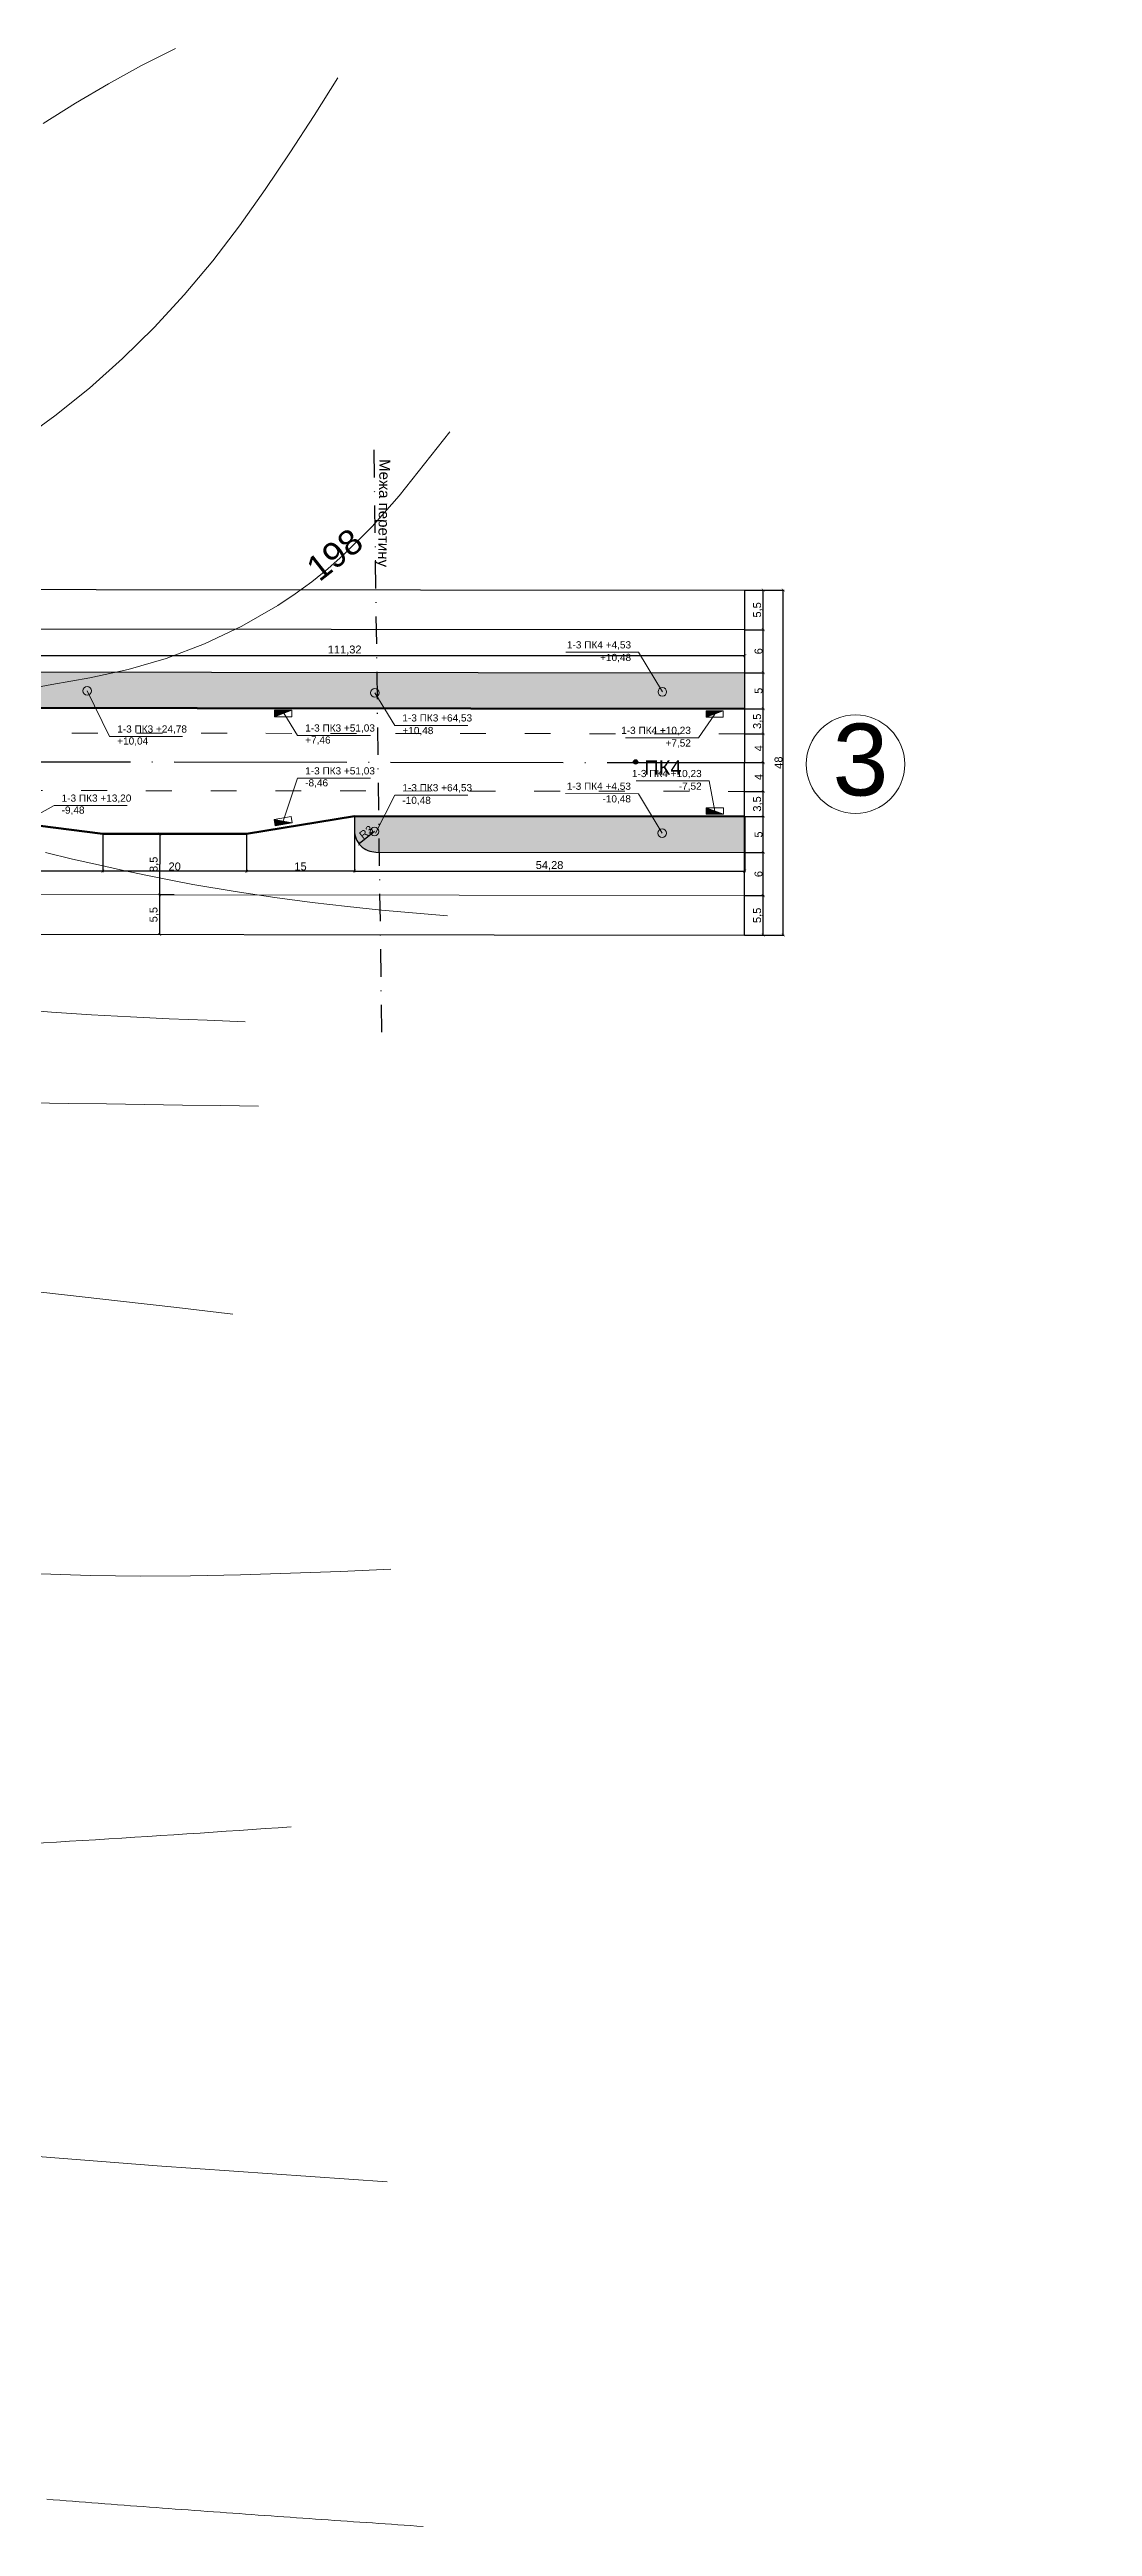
# Model space of a CAD drawing. Header units: millimetres. Extents: x -2123 to 34701, y -1286 to 835.
# Drawn here: x 1898 to 2043.1, y -216.2 to 128.4 of the extents above; entities that cross this region are included whole.
import ezdxf

# ---------------------------------------------------------------- set-up
doc = ezdxf.new("R2010")
doc.units = ezdxf.units.MM
for name, pattern in [('ACAD_ISO03W100', [30, 12, -18]), ('ACAD_ISO04W100', [30, 24, -3, 0, -3]), ('DASHDOT', [25.4, 12.7, -6.35, 0, -6.35])]:
    doc.linetypes.add(name, pattern=pattern)
doc.layers.get('0').update_dxf_attribs({"lineweight": 15})
for name, color, linetype, lineweight in [('1 Відмітки', 7, 'Continuous', 25), ('вертикалка', 6, 'Continuous', 15), ('Горизонталі', 7, 'Continuous', 18), ('Дор. Розм.', 7, 'Continuous', 50), ('дорога', 126, 'Continuous', 25), ('поздовжній профіль', 250, 'Continuous', 15), ('Позначки Наталії Симочко_Ном._пера__7', 7, 'Continuous', 18), ('Текст', 7, 'Continuous', 15), ('Інж. мережі', 205, 'Continuous', 18)]:
    doc.layers.add(name, color=color, linetype=linetype, lineweight=lineweight)
doc.layers.add('Вісь', color=170, linetype='ACAD_ISO04W100')
doc.layers.add('Осі', color=164, linetype='Continuous')
doc.layers.add('Озелення', color=7, linetype='Continuous', lineweight=15, true_color=0x2bad00)
doc.styles.get("Standard").update_dxf_attribs({"font": 'arial.ttf'})
doc.styles.add('СГЕНЕРИР_СТИЛЬ_1', font='arial.ttf')
doc.dimstyles.new('Переход', dxfattribs={"dimscale": 0.1, "dimtxt": 11, "dimasz": 4, "dimexe": 1.25, "dimexo": 0.625, "dimgap": 0.9, "dimtad": 1, "dimtxsty": 'Standard', "dimblk": 'ARCHTICK', "dimcen": 2.5, "dimadec": 0, "dimazin": 0, "dimtfac": 1, "dimtmove": 0, "dimatfit": 3, "dimldrblk": 'ARCHTICK', "dimfxl": 1, "dimarcsym": 0})

# ---------------------------------------------------------------- blocks, each defined once
blk = doc.blocks.new('6')
at = {"layer": '1 Відмітки', "transparency": 33554559}
h = blk.add_hatch(color=256, dxfattribs=at)
h.dxf.hatch_style = 1
edge = h.paths.add_edge_path()
edge.add_arc((-467.51, 342.13), 0.2, 0, 360)
at = {"layer": '1 Відмітки'}
blk.add_circle((-467.51, 342.13), 0.2, dxfattribs=at)
blk = doc.blocks.new('_ArchTick')
at = {"color": 0, "linetype": 'ByBlock', "const_width": 0.15}
blk.add_lwpolyline([(-0.5, -0.5), (0.5, 0.5)], dxfattribs=at)
blk = doc.blocks.new('*D763')
at = {"layer": 'Defpoints', "color": 0, "lineweight": 20, "transparency": 16777216}
for p in [(1994.68, 10.69), (1997.27, 10.69), (1994.67, 5.19)]:
    blk.add_point(p, dxfattribs=at)
at = {"layer": 'вертикалка', "color": 0, "lineweight": -2, "transparency": 16777216}
for p, q in [((1994.74, 10.69), (1997.4, 10.69)), ((1997.27, 5.19), (1997.27, 10.69)), ((1994.73, 5.19), (1997.4, 5.19))]:
    blk.add_line(p, q, dxfattribs=at)
at = {"layer": 'вертикалка', "color": 0, "lineweight": -2, "transparency": 16777216, "xscale": 0.4, "yscale": 0.4, "zscale": 0.4}
for p, rotation in [((1997.27, 10.69), 90), ((1997.27, 5.19), 270)]:
    blk.add_blockref('_ArchTick', p, dxfattribs=dict(at, rotation=rotation))
at = {"layer": 'вертикалка', "color": 0, "lineweight": 20, "transparency": 16777216, "insert": (1996.52, 7.94), "char_height": 1.1, "attachment_point": 5, "rotation": 90}
blk.add_mtext('5,5', dxfattribs=at)
blk = doc.blocks.new('*D764')
at = {"layer": 'Defpoints', "color": 0, "lineweight": 20, "transparency": 16777216}
for p in [(1994.68, 16.69), (1997.27, 16.69), (1994.68, 10.69)]:
    blk.add_point(p, dxfattribs=at)
at = {"layer": 'вертикалка', "color": 0, "lineweight": -2, "transparency": 16777216}
for p, q in [((1994.75, 16.69), (1997.4, 16.69)), ((1997.27, 10.69), (1997.27, 16.69)), ((1994.74, 10.69), (1997.4, 10.69))]:
    blk.add_line(p, q, dxfattribs=at)
at = {"layer": 'вертикалка', "color": 0, "lineweight": -2, "transparency": 16777216, "xscale": 0.4, "yscale": 0.4, "zscale": 0.4}
for p, rotation in [((1997.27, 16.69), 90), ((1997.27, 10.69), 270)]:
    blk.add_blockref('_ArchTick', p, dxfattribs=dict(at, rotation=rotation))
at = {"layer": 'вертикалка', "color": 0, "lineweight": 20, "transparency": 16777216, "insert": (1996.62, 13.69), "char_height": 1.1, "attachment_point": 5, "rotation": 90}
blk.add_mtext('6', dxfattribs=at)
blk = doc.blocks.new('*D766')
at = {"layer": 'Defpoints', "color": 0, "lineweight": 20, "transparency": 16777216}
for p in [(1994.69, 25.19), (1997.27, 25.19), (1994.69, 21.69)]:
    blk.add_point(p, dxfattribs=at)
at = {"layer": 'вертикалка', "color": 0, "lineweight": -2, "transparency": 16777216}
for p, q in [((1994.76, 25.19), (1997.4, 25.19)), ((1997.27, 21.69), (1997.27, 25.19)), ((1994.75, 21.69), (1997.4, 21.69))]:
    blk.add_line(p, q, dxfattribs=at)
at = {"layer": 'вертикалка', "color": 0, "lineweight": -2, "transparency": 16777216, "xscale": 0.4, "yscale": 0.4, "zscale": 0.4}
for p, rotation in [((1997.27, 25.19), 90), ((1997.27, 21.69), 270)]:
    blk.add_blockref('_ArchTick', p, dxfattribs=dict(at, rotation=rotation))
at = {"layer": 'вертикалка', "color": 0, "lineweight": 20, "transparency": 16777216, "insert": (1996.52, 23.44), "char_height": 1.1, "attachment_point": 5, "rotation": 90}
blk.add_mtext('3,5', dxfattribs=at)
blk = doc.blocks.new('*D767')
at = {"layer": 'Defpoints', "color": 0, "lineweight": 20, "transparency": 16777216}
for p in [(1994.7, 29.19), (1997.27, 29.19), (1994.69, 25.19)]:
    blk.add_point(p, dxfattribs=at)
at = {"layer": 'вертикалка', "color": 0, "lineweight": -2, "transparency": 16777216}
for p, q in [((1994.76, 29.19), (1997.4, 29.19)), ((1997.27, 25.19), (1997.27, 29.19)), ((1994.76, 25.19), (1997.4, 25.19))]:
    blk.add_line(p, q, dxfattribs=at)
at = {"layer": 'вертикалка', "color": 0, "lineweight": -2, "transparency": 16777216, "xscale": 0.4, "yscale": 0.4, "zscale": 0.4}
for p, rotation in [((1997.27, 29.19), 90), ((1997.27, 25.19), 270)]:
    blk.add_blockref('_ArchTick', p, dxfattribs=dict(at, rotation=rotation))
at = {"layer": 'вертикалка', "color": 0, "lineweight": 20, "transparency": 16777216, "insert": (1996.63, 27.19), "char_height": 1.1, "attachment_point": 5, "rotation": 90}
blk.add_mtext('4', dxfattribs=at)
blk = doc.blocks.new('*D768')
at = {"layer": 'Defpoints', "color": 0, "lineweight": 20, "transparency": 16777216}
for p in [(1994.7, 33.19), (1997.27, 33.19), (1994.7, 29.19)]:
    blk.add_point(p, dxfattribs=at)
at = {"layer": 'вертикалка', "color": 0, "lineweight": -2, "transparency": 16777216}
for p, q in [((1994.76, 33.19), (1997.4, 33.19)), ((1997.27, 29.19), (1997.27, 33.19)), ((1994.76, 29.19), (1997.4, 29.19))]:
    blk.add_line(p, q, dxfattribs=at)
at = {"layer": 'вертикалка', "color": 0, "lineweight": -2, "transparency": 16777216, "xscale": 0.4, "yscale": 0.4, "zscale": 0.4}
for p, rotation in [((1997.27, 33.19), 90), ((1997.27, 29.19), 270)]:
    blk.add_blockref('_ArchTick', p, dxfattribs=dict(at, rotation=rotation))
at = {"layer": 'вертикалка', "color": 0, "lineweight": 20, "transparency": 16777216, "insert": (1996.63, 31.19), "char_height": 1.1, "attachment_point": 5, "rotation": 90}
blk.add_mtext('4', dxfattribs=at)
blk = doc.blocks.new('*D769')
at = {"layer": 'Defpoints', "color": 0, "lineweight": 20, "transparency": 16777216}
for p in [(1994.71, 36.69), (1997.27, 36.69), (1994.7, 33.19)]:
    blk.add_point(p, dxfattribs=at)
at = {"layer": 'вертикалка', "color": 0, "lineweight": -2, "transparency": 16777216}
for p, q in [((1994.77, 36.69), (1997.4, 36.69)), ((1997.27, 33.19), (1997.27, 36.69)), ((1994.76, 33.19), (1997.4, 33.19))]:
    blk.add_line(p, q, dxfattribs=at)
at = {"layer": 'вертикалка', "color": 0, "lineweight": -2, "transparency": 16777216, "xscale": 0.4, "yscale": 0.4, "zscale": 0.4}
for p, rotation in [((1997.27, 36.69), 90), ((1997.27, 33.19), 270)]:
    blk.add_blockref('_ArchTick', p, dxfattribs=dict(at, rotation=rotation))
at = {"layer": 'вертикалка', "color": 0, "lineweight": 20, "transparency": 16777216, "insert": (1996.52, 34.94), "char_height": 1.1, "attachment_point": 5, "rotation": 90}
blk.add_mtext('3,5', dxfattribs=at)
blk = doc.blocks.new('*D770')
at = {"layer": 'Defpoints', "color": 0, "lineweight": 20, "transparency": 16777216}
for p in [(1994.71, 41.69), (1997.27, 41.69), (1994.71, 36.69)]:
    blk.add_point(p, dxfattribs=at)
at = {"layer": 'вертикалка', "color": 0, "lineweight": -2, "transparency": 16777216}
for p, q in [((1994.77, 41.69), (1997.4, 41.69)), ((1997.27, 36.69), (1997.27, 41.69)), ((1994.77, 36.69), (1997.4, 36.69))]:
    blk.add_line(p, q, dxfattribs=at)
at = {"layer": 'вертикалка', "color": 0, "lineweight": -2, "transparency": 16777216, "xscale": 0.4, "yscale": 0.4, "zscale": 0.4}
for p, rotation in [((1997.27, 41.69), 90), ((1997.27, 36.69), 270)]:
    blk.add_blockref('_ArchTick', p, dxfattribs=dict(at, rotation=rotation))
at = {"layer": 'вертикалка', "color": 0, "lineweight": 20, "transparency": 16777216, "insert": (1996.62, 39.19), "char_height": 1.1, "attachment_point": 5, "rotation": 90}
blk.add_mtext('5', dxfattribs=at)
blk = doc.blocks.new('*D771')
at = {"layer": 'Defpoints', "color": 0, "lineweight": 20, "transparency": 16777216}
for p in [(1994.72, 47.69), (1997.27, 47.69), (1994.71, 41.69)]:
    blk.add_point(p, dxfattribs=at)
at = {"layer": 'вертикалка', "color": 0, "lineweight": -2, "transparency": 16777216}
for p, q in [((1994.78, 47.69), (1997.4, 47.69)), ((1997.27, 41.69), (1997.27, 47.69)), ((1994.77, 41.69), (1997.4, 41.69))]:
    blk.add_line(p, q, dxfattribs=at)
at = {"layer": 'вертикалка', "color": 0, "lineweight": -2, "transparency": 16777216, "xscale": 0.4, "yscale": 0.4, "zscale": 0.4}
for p, rotation in [((1997.27, 47.69), 90), ((1997.27, 41.69), 270)]:
    blk.add_blockref('_ArchTick', p, dxfattribs=dict(at, rotation=rotation))
at = {"layer": 'вертикалка', "color": 0, "lineweight": 20, "transparency": 16777216, "insert": (1996.62, 44.69), "char_height": 1.1, "attachment_point": 5, "rotation": 90}
blk.add_mtext('6', dxfattribs=at)
blk = doc.blocks.new('*D772')
at = {"layer": 'Defpoints', "color": 0, "lineweight": 20, "transparency": 16777216}
for p in [(1994.73, 53.19), (1997.27, 53.19), (1994.72, 47.69)]:
    blk.add_point(p, dxfattribs=at)
at = {"layer": 'вертикалка', "color": 0, "lineweight": -2, "transparency": 16777216}
for p, q in [((1994.79, 53.19), (1997.4, 53.19)), ((1997.27, 47.69), (1997.27, 53.19)), ((1994.78, 47.69), (1997.4, 47.69))]:
    blk.add_line(p, q, dxfattribs=at)
at = {"layer": 'вертикалка', "color": 0, "lineweight": -2, "transparency": 16777216, "xscale": 0.4, "yscale": 0.4, "zscale": 0.4}
for p, rotation in [((1997.27, 53.19), 90), ((1997.27, 47.69), 270)]:
    blk.add_blockref('_ArchTick', p, dxfattribs=dict(at, rotation=rotation))
at = {"layer": 'вертикалка', "color": 0, "lineweight": 20, "transparency": 16777216, "insert": (1996.52, 50.44), "char_height": 1.1, "attachment_point": 5, "rotation": 90}
blk.add_mtext('5,5', dxfattribs=at)
blk = doc.blocks.new('*D773')
at = {"layer": 'Defpoints', "color": 0, "lineweight": 20, "transparency": 16777216}
for p in [(1994.67, 53.19), (2000.05, 53.19), (1994.67, 5.19)]:
    blk.add_point(p, dxfattribs=at)
at = {"layer": 'вертикалка', "color": 0, "lineweight": -2, "transparency": 16777216}
for p, q in [((1994.73, 53.19), (2000.18, 53.19)), ((2000.05, 5.19), (2000.05, 53.19)), ((1994.73, 5.19), (2000.18, 5.19))]:
    blk.add_line(p, q, dxfattribs=at)
at = {"layer": 'вертикалка', "color": 0, "lineweight": -2, "transparency": 16777216, "xscale": 0.4, "yscale": 0.4, "zscale": 0.4}
for p, rotation in [((2000.05, 53.19), 90), ((2000.05, 5.19), 270)]:
    blk.add_blockref('_ArchTick', p, dxfattribs=dict(at, rotation=rotation))
at = {"layer": 'вертикалка', "color": 0, "lineweight": 20, "transparency": 16777216, "insert": (1999.4, 29.19), "char_height": 1.1, "attachment_point": 5, "rotation": 90}
blk.add_mtext('48', dxfattribs=at)
blk = doc.blocks.new('*D774')
at = {"layer": 'Defpoints', "color": 0, "lineweight": 20, "transparency": 16777216}
for p in [(1940.41, 21.75), (1994.69, 21.69), (1994.69, 14.09)]:
    blk.add_point(p, dxfattribs=at)
at = {"layer": 'вертикалка', "color": 0, "lineweight": -2, "transparency": 16777216}
for p, q in [((1940.41, 21.69), (1940.41, 13.96)), ((1994.69, 21.63), (1994.69, 13.96)), ((1940.41, 14.09), (1994.69, 14.09))]:
    blk.add_line(p, q, dxfattribs=at)
at = {"layer": 'вертикалка', "color": 0, "lineweight": -2, "transparency": 16777216, "xscale": 0.4, "yscale": 0.4, "zscale": 0.4, "rotation": 180}
blk.add_blockref('_ArchTick', (1940.41, 14.09), dxfattribs=at)
at = {"layer": 'вертикалка', "color": 0, "lineweight": -2, "transparency": 16777216, "xscale": 0.4, "yscale": 0.4, "zscale": 0.4}
blk.add_blockref('_ArchTick', (1994.69, 14.09), dxfattribs=at)
at = {"layer": 'вертикалка', "color": 0, "lineweight": 20, "transparency": 16777216, "insert": (1967.55, 14.84), "char_height": 1.1, "attachment_point": 5}
blk.add_mtext('54,28', dxfattribs=at)
blk = doc.blocks.new('*D775')
at = {"layer": 'Defpoints', "color": 0, "lineweight": 20, "transparency": 16777216}
for p in [(1940.41, 21.75), (1925.41, 19.27), (1925.41, 14.09)]:
    blk.add_point(p, dxfattribs=at)
at = {"layer": 'вертикалка', "color": 0, "lineweight": -2, "transparency": 16777216}
for p, q in [((1940.41, 21.69), (1940.41, 13.96)), ((1925.41, 19.21), (1925.41, 13.96)), ((1940.41, 14.09), (1925.41, 14.09))]:
    blk.add_line(p, q, dxfattribs=at)
at = {"layer": 'вертикалка', "color": 0, "lineweight": -2, "transparency": 16777216, "xscale": 0.4, "yscale": 0.4, "zscale": 0.4, "rotation": 180}
blk.add_blockref('_ArchTick', (1925.41, 14.09), dxfattribs=at)
at = {"layer": 'вертикалка', "color": 0, "lineweight": -2, "transparency": 16777216, "xscale": 0.4, "yscale": 0.4, "zscale": 0.4}
blk.add_blockref('_ArchTick', (1940.41, 14.09), dxfattribs=at)
at = {"layer": 'вертикалка', "color": 0, "lineweight": 20, "transparency": 16777216, "insert": (1932.91, 14.74), "char_height": 1.1, "attachment_point": 5}
blk.add_mtext('15', dxfattribs=at)
blk = doc.blocks.new('*D776')
at = {"layer": 'Defpoints', "color": 0, "lineweight": 20, "transparency": 16777216}
for p in [(1905.41, 19.29), (1925.41, 19.27), (1905.41, 14.09)]:
    blk.add_point(p, dxfattribs=at)
at = {"layer": 'вертикалка', "color": 0, "lineweight": -2, "transparency": 16777216}
for p, q in [((1905.41, 19.23), (1905.41, 13.96)), ((1925.41, 19.21), (1925.41, 13.96)), ((1925.41, 14.09), (1905.41, 14.09))]:
    blk.add_line(p, q, dxfattribs=at)
at = {"layer": 'вертикалка', "color": 0, "lineweight": -2, "transparency": 16777216, "xscale": 0.4, "yscale": 0.4, "zscale": 0.4, "rotation": 180}
blk.add_blockref('_ArchTick', (1905.41, 14.09), dxfattribs=at)
at = {"layer": 'вертикалка', "color": 0, "lineweight": -2, "transparency": 16777216, "xscale": 0.4, "yscale": 0.4, "zscale": 0.4}
blk.add_blockref('_ArchTick', (1925.41, 14.09), dxfattribs=at)
at = {"layer": 'вертикалка', "color": 0, "lineweight": 20, "transparency": 16777216, "insert": (1915.41, 14.74), "char_height": 1.1, "attachment_point": 5}
blk.add_mtext('20', dxfattribs=at)
blk = doc.blocks.new('*D777')
at = {"layer": 'Defpoints', "color": 0, "lineweight": 20, "transparency": 16777216}
for p in [(1885.41, 21.82), (1905.41, 19.29), (1885.41, 14.09)]:
    blk.add_point(p, dxfattribs=at)
at = {"layer": 'вертикалка', "color": 0, "lineweight": -2, "transparency": 16777216}
for p, q in [((1885.41, 21.75), (1885.41, 13.96)), ((1905.41, 19.23), (1905.41, 13.96)), ((1905.41, 14.09), (1885.41, 14.09))]:
    blk.add_line(p, q, dxfattribs=at)
at = {"layer": 'вертикалка', "color": 0, "lineweight": -2, "transparency": 16777216, "xscale": 0.4, "yscale": 0.4, "zscale": 0.4, "rotation": 180}
blk.add_blockref('_ArchTick', (1885.41, 14.09), dxfattribs=at)
at = {"layer": 'вертикалка', "color": 0, "lineweight": -2, "transparency": 16777216, "xscale": 0.4, "yscale": 0.4, "zscale": 0.4}
blk.add_blockref('_ArchTick', (1905.41, 14.09), dxfattribs=at)
at = {"layer": 'вертикалка', "color": 0, "lineweight": 20, "transparency": 16777216, "insert": (1895.41, 14.74), "char_height": 1.1, "attachment_point": 5}
blk.add_mtext('20', dxfattribs=at)
blk = doc.blocks.new('*D863')
at = {"layer": 'Defpoints', "color": 0, "lineweight": 20, "transparency": 16777216}
for p in [(1941.05, 17.89), (1943.41, 19.75)]:
    blk.add_point(p, dxfattribs=at)
at = {"layer": 'вертикалка', "color": 0, "lineweight": -2, "transparency": 16777216}
blk.add_line((1943.22, 19.6), (1941.05, 17.89), dxfattribs=at)
at = {"layer": 'вертикалка', "color": 0, "lineweight": -2, "transparency": 16777216, "xscale": 0.4, "yscale": 0.4, "zscale": 0.4, "rotation": 218.2896971533271}
blk.add_blockref('_ArchTick', (1941.05, 17.89), dxfattribs=at)
at = {"layer": 'вертикалка', "color": 0, "lineweight": 20, "transparency": 16777216, "insert": (1942.05, 19.5), "char_height": 1.1, "attachment_point": 5, "rotation": 38.2897}
blk.add_mtext('R3', dxfattribs=at)
blk = doc.blocks.new('столб')
at = {"layer": 'поздовжній профіль', "color": 160}
for points in [[(-500, 0, 0, 0, 0), (-1000, 0, 350, 0, 0), (-1700, 0, 0, 0, 0)], [(500, 0, 0, 0, 0), (1000, 0, 350, 0, 0), (1700, 0, 0, 0, 0)]]:
    blk.add_lwpolyline(points, format="xyseb", dxfattribs=at)
blk.add_circle((0, 0), 500, dxfattribs=at)
blk = doc.blocks.new('*D1036')
at = {"layer": 'Defpoints', "color": 0, "transparency": 16777216}
for p in [(1883.4, 41.82), (1994.71, 44.08), (1994.71, 41.69)]:
    blk.add_point(p, dxfattribs=at)
at = {"layer": 'Інж. мережі', "color": 0, "lineweight": -2, "transparency": 16777216}
for p, q in [((1883.4, 41.88), (1883.4, 44.21)), ((1883.4, 44.08), (1994.71, 44.08)), ((1994.71, 41.75), (1994.71, 44.21))]:
    blk.add_line(p, q, dxfattribs=at)
at = {"layer": 'Інж. мережі', "color": 0, "lineweight": -2, "transparency": 16777216, "xscale": 0.4, "yscale": 0.4, "zscale": 0.4, "rotation": 180}
blk.add_blockref('_ArchTick', (1883.4, 44.08), dxfattribs=at)
at = {"layer": 'Інж. мережі', "color": 0, "lineweight": -2, "transparency": 16777216, "xscale": 0.4, "yscale": 0.4, "zscale": 0.4}
blk.add_blockref('_ArchTick', (1994.71, 44.08), dxfattribs=at)
at = {"layer": 'Інж. мережі', "color": 0, "transparency": 16777216, "insert": (1939.05, 44.83), "char_height": 1.1, "attachment_point": 5}
blk.add_mtext('111,32', dxfattribs=at)
blk = doc.blocks.new('*D1099')
at = {"layer": 'Defpoints', "color": 0, "transparency": 16777216}
for p in [(1994.68, 21.69), (1997.27, 21.69), (1994.68, 16.69)]:
    blk.add_point(p, dxfattribs=at)
at = {"layer": 'Інж. мережі', "color": 0, "lineweight": -2, "transparency": 16777216}
for p, q in [((1994.75, 21.69), (1997.4, 21.69)), ((1997.27, 16.69), (1997.27, 21.69)), ((1994.75, 16.69), (1997.4, 16.69))]:
    blk.add_line(p, q, dxfattribs=at)
at = {"layer": 'Інж. мережі', "color": 0, "lineweight": -2, "transparency": 16777216, "xscale": 0.4, "yscale": 0.4, "zscale": 0.4}
for p, rotation in [((1997.27, 21.69), 90), ((1997.27, 16.69), 270)]:
    blk.add_blockref('_ArchTick', p, dxfattribs=dict(at, rotation=rotation))
at = {"layer": 'Інж. мережі', "color": 0, "transparency": 16777216, "insert": (1996.62, 19.19), "char_height": 1.1, "attachment_point": 5, "rotation": 90}
blk.add_mtext('5', dxfattribs=at)
blk = doc.blocks.new('*D1118')
at = {"layer": 'Defpoints', "color": 0, "transparency": 16777216}
for p in [(1915.41, 19.28), (1913.32, 10.78), (1915.4, 10.78)]:
    blk.add_point(p, dxfattribs=at)
at = {"layer": 'Інж. мережі', "color": 0, "lineweight": -2, "transparency": 16777216}
for p, q in [((1915.35, 19.28), (1913.21, 19.28)), ((1913.33, 19.28), (1913.32, 10.78)), ((1915.34, 10.78), (1913.2, 10.78))]:
    blk.add_line(p, q, dxfattribs=at)
at = {"layer": 'Інж. мережі', "color": 0, "lineweight": -2, "transparency": 16777216, "xscale": 0.4, "yscale": 0.4, "zscale": 0.4}
for p, rotation in [((1913.33, 19.28), 89.93479813561021), ((1913.32, 10.78), 269.9347981356103)]:
    blk.add_blockref('_ArchTick', p, dxfattribs=dict(at, rotation=rotation))
at = {"layer": 'Інж. мережі', "color": 0, "transparency": 16777216, "insert": (1912.58, 15.04), "char_height": 1.1, "attachment_point": 5, "rotation": 89.9348}
blk.add_mtext('8,5', dxfattribs=at)
blk = doc.blocks.new('*D1119')
at = {"layer": 'Defpoints', "color": 0, "transparency": 16777216}
for p in [(1913.32, 10.78), (1913.32, 5.28), (1913.32, 5.28)]:
    blk.add_point(p, dxfattribs=at)
at = {"layer": 'Інж. мережі', "color": 0, "lineweight": -2, "transparency": 16777216}
for p, q in [((1913.32, 10.78), (1913.32, 5.28)), ((1913.39, 10.78), (1913.45, 10.78)), ((1913.38, 5.28), (1913.44, 5.28))]:
    blk.add_line(p, q, dxfattribs=at)
at = {"layer": 'Інж. мережі', "color": 0, "lineweight": -2, "transparency": 16777216, "xscale": 0.4, "yscale": 0.4, "zscale": 0.4}
for p, rotation in [((1913.32, 10.78), 89.93479813560964), ((1913.32, 5.28), 269.9347981356097)]:
    blk.add_blockref('_ArchTick', p, dxfattribs=dict(at, rotation=rotation))
at = {"layer": 'Інж. мережі', "color": 0, "transparency": 16777216, "insert": (1912.57, 8.04), "char_height": 1.1, "attachment_point": 5, "rotation": 89.9348}
blk.add_mtext('5,5', dxfattribs=at)

msp = doc.modelspace()

# ---------------------------------------------------------------- hatches: boundary and pattern name
at = {"layer": 'вертикалка'}
h = msp.add_hatch(color=0, dxfattribs=at)
h.dxf.hatch_style = 1
h.paths.add_polyline_path([(1931.716, 36.472), (1929.316, 36.472), (1929.316, 35.572)])
h = msp.add_hatch(color=0, dxfattribs=at)
h.dxf.hatch_style = 1
h.paths.add_polyline_path([(1991.716, 36.404), (1989.316, 36.404), (1989.316, 35.504)])
h = msp.add_hatch(color=0, dxfattribs=at)
h.dxf.hatch_style = 1
h.paths.add_polyline_path([(1931.748, 20.821), (1929.383, 20.413), (1929.23, 21.299)])
h = msp.add_hatch(color=0, dxfattribs=at)
h.dxf.hatch_style = 1
h.paths.add_polyline_path([(1991.737, 22.005), (1989.337, 22.005), (1989.337, 22.905)])
at = {"layer": 'Озелення', "lineweight": 20}
h = msp.add_hatch(dxfattribs=at)
h.set_pattern_fill('GRASS', color=0, scale=0.1)
h.paths.add_polyline_path([(1903.632, 41.004), (1907.341, 41.792), (1883.396, 41.819, 0.4142136), (1880.392, 38.822), (1880.39, 36.822), (1884.807, 36.817), (1887.198, 37.588), (1890.065, 38.369), (1892.865, 39.018), (1898.312, 40.062)])
h.paths.add_polyline_path([(1766.535, 269.233), (1763.542, 268.997), (1766.521, 231.118, 0.4141823), (1769.276, 234.344)])
h.paths.add_polyline_path([(1742.998, 262.378), (1742.261, 261.965), (1741.39, 261.474), (1740.519, 260.982), (1740.075, 260.729), (1742.123, 232.207, 0.4354242), (1745.585, 229.47), (1745.585, 229.473)])
h.paths.add_polyline_path([(1772.782, 121.21), (1775.144, 91.284), (1777.858, 92.933), (1782.561, 95.492, -0.1432599)])
h.paths.add_polyline_path([(1782.561, 95.492), (1777.858, 92.933), (1775.144, 91.284), (1775.526, 86.442), (1786.857, 86.429, -0.0081577), (1788.717, 86.398, 0.0484701), (1788.91, 86.411), (1789.217, 87.22, -0.8333295), (1788.249, 87.398, -1), (1789.249, 87.398, -0.0909113), (1789.217, 87.22), (1789.524, 88.03, 0.0421778), (1789.407, 88.151, -0.0513496)])
h = msp.add_hatch(dxfattribs=at)
h.set_pattern_fill('GRASS', color=0, scale=0.1)
h.paths.add_polyline_path([(1595.841, 42.076), (1581.276, 42.092), (1581.035, 40.819), (1580.766, 39.29), (1580.515, 37.744), (1580.418, 37.093), (1598.835, 37.072), (1598.837, 39.072, 0.4142136)])
h.paths.add_polyline_path([(1581.276, 42.092), (1579.535, 42.094), (1579.529, 37.094), (1580.418, 37.093), (1580.515, 37.744), (1580.766, 39.29), (1581.035, 40.819)])
h.paths.add_polyline_path([(1624.83, 21.03), (1625.028, 22.043), (1579.512, 22.094), (1579.506, 17.094), (1624.745, 17.043)])
h.paths.add_polyline_path([(1649.878, 19.436, -0.4145469), (1652.386, 21.94), (1640.351, 21.965), (1639.374, 20.483, -0.2521436), (1639.644, 19.982, -1), (1638.444, 19.982, -0.5972608), (1639.374, 20.483), (1640.391, 22.025), (1625.028, 22.043), (1624.83, 21.03), (1624.745, 17.043), (1651.751, 17.012, -0.3413729)])
h.paths.add_polyline_path([(1660.449, 22.002), (1640.391, 22.025), (1640.351, 21.965), (1652.386, 21.94, 0.4145469), (1649.878, 19.436, 0.3413729), (1651.751, 17.012), (1660.625, 17.002, -0.2963597), (1660.476, 17.23)])
h.paths.add_polyline_path([(1663.815, 19.999), (1663.818, 21.999), (1660.949, 22.002), (1660.962, 19.608, -1.0028232), (1661.962, 19.61, -0.9971848), (1660.962, 19.608), (1660.976, 17.233, -0.2999659), (1660.826, 17.002, 0.4128913)])
h.paths.add_polyline_path([(1801.302, -172.339, 0.4142136), (1798.076, -169.584), (1800.571, -201.333), (1801.096, -201.421), (1802.042, -201.58), (1802.988, -201.736), (1803.62, -201.84)])
h.paths.add_polyline_path([(1777.389, -171.378), (1777.153, -171.397, 0.4142136), (1774.397, -174.623), (1776.131, -196.693), (1776.357, -196.742), (1777.313, -196.944), (1778.269, -197.144), (1779.225, -197.342), (1779.238, -197.344)])
h.paths.add_polyline_path([(1779.238, -197.345), (1778.269, -197.144), (1777.313, -196.944), (1776.357, -196.742), (1776.131, -196.693), (1776.704, -203.98), (1779.694, -203.745)])
h.paths.add_polyline_path([(1994.689, 21.692), (1940.412, 21.754), (1940.41, 19.754, 0.4142136), (1943.406, 16.751), (1994.684, 16.692)])
h.paths.add_polyline_path([(1994.712, 41.692), (1907.341, 41.792), (1903.632, 41.004), (1898.312, 40.062), (1892.865, 39.018), (1890.065, 38.369), (1887.198, 37.588), (1884.807, 36.817), (1994.706, 36.692)])

# ---------------------------------------------------------------- linework, layer by layer
at = {"layer": 'вертикалка', "color": 0}
for p, q in [((1931.716, 36.472), (1929.316, 35.572)), ((1991.716, 36.404), (1989.316, 35.504)), ((1931.748, 20.821, 200), (1929.23, 21.299, 200)), ((1991.737, 22.005), (1989.337, 22.905))]:
    msp.add_line(p, q, dxfattribs=at)
for points in [[(1929.316, 36.472), (1929.316, 35.572), (1931.716, 35.572), (1931.716, 36.472)], [(1989.316, 36.404), (1989.316, 35.504), (1991.716, 35.504), (1991.716, 36.404)], [(1989.337, 22.005), (1989.337, 22.905), (1991.737, 22.905), (1991.737, 22.005)]]:
    msp.add_lwpolyline(points, close=True, dxfattribs=at)
at = {"layer": 'вертикалка', "color": 0, "elevation": 200}
msp.add_lwpolyline([(1929.383, 20.413), (1929.23, 21.299), (1931.595, 21.708), (1931.748, 20.821)], close=True, dxfattribs=at)
at = {"layer": 'Вісь', "color": 18, "true_color": 0x000000}
msp.add_lwpolyline([(1764.847, 29.454), (1994.698, 29.192)], dxfattribs=at)
at = {"layer": 'Горизонталі'}
for points, elevation in [([(1897.141, 118.128), (1901.626, 120.941), (1906.183, 123.624), (1910.813, 126.167), (1915.517, 128.561)], 200), ([(1938.105, 124.453), (1934.798, 119.231), (1931.447, 114.041), (1928.009, 108.919), (1924.442, 103.897), (1920.701, 99.008), (1916.746, 94.285), (1912.563, 89.75), (1908.16, 85.419), (1903.546, 81.304), (1898.728, 77.42), (1893.716, 73.781)], 199), ([(1953.685, 75.221), (1946.611, 66.313), (1942.858, 62.062), (1938.845, 58.053), (1936.714, 56.165), (1934.487, 54.368), (1932.166, 52.666), (1929.763, 51.064), (1924.755, 48.167), (1919.551, 45.698), (1914.242, 43.678), (1908.919, 42.127), (1903.632, 41.004), (1898.312, 40.062), (1892.865, 39.018)], 198), ([(1897.42, 16.686), (1901.191, 15.782), (1904.812, 14.95), (1908.29, 14.185), (1911.635, 13.483), (1914.854, 12.842), (1917.955, 12.257), (1923.833, 11.241), (1929.333, 10.406), (1934.518, 9.72), (1939.45, 9.155), (1944.193, 8.679), (1953.365, 7.879)], 198), ([(1892.559, -5.076), (1898.27, -5.521), (1903.834, -5.886), (1909.28, -6.185), (1914.637, -6.435), (1919.936, -6.652), (1925.205, -6.854)], 199), ([(1927.067, -18.612), (1921.785, -18.535), (1916.503, -18.458), (1911.221, -18.379), (1905.939, -18.298), (1900.657, -18.213), (1895.375, -18.124)], 200), ([(1892.266, -43.985), (1900.077, -44.838), (1907.887, -45.722), (1915.696, -46.626), (1923.505, -47.54)], 201), ([(1945.471, -83.031), (1938.496, -83.33), (1931.525, -83.604), (1924.559, -83.825), (1917.602, -83.967), (1910.656, -84.005), (1903.724, -83.911), (1896.809, -83.661)], 202), ([(1949.957, -216.216), (1949.08, -216.156), (1948.202, -216.095), (1947.324, -216.035), (1946.446, -215.974), (1945.567, -215.914), (1944.688, -215.853), (1943.809, -215.793), (1942.929, -215.732), (1942.049, -215.671), (1941.169, -215.611), (1940.288, -215.55), (1939.407, -215.489), (1938.526, -215.428), (1937.644, -215.367), (1936.762, -215.305), (1935.88, -215.244), (1934.997, -215.182), (1934.114, -215.121), (1933.231, -215.059), (1932.347, -214.997), (1931.463, -214.935), (1930.579, -214.873), (1929.694, -214.811), (1928.809, -214.748), (1927.924, -214.686), (1927.038, -214.623), (1926.152, -214.56), (1925.266, -214.497), (1924.379, -214.434), (1923.492, -214.37), (1922.605, -214.307), (1921.717, -214.243), (1920.829, -214.179), (1919.941, -214.115), (1919.052, -214.05), (1918.163, -213.986), (1917.274, -213.921), (1916.384, -213.856), (1915.494, -213.79), (1914.604, -213.725), (1913.713, -213.659), (1912.822, -213.593), (1911.931, -213.526), (1911.039, -213.46), (1910.148, -213.393), (1909.255, -213.326), (1908.363, -213.258), (1907.47, -213.19), (1906.576, -213.122), (1905.683, -213.054), (1904.789, -212.985), (1903.894, -212.916), (1903, -212.847), (1902.105, -212.778), (1901.21, -212.708), (1900.314, -212.637), (1899.418, -212.567), (1898.522, -212.496), (1897.625, -212.425)], 205)]:
    msp.add_lwpolyline(points, dxfattribs=dict(at, elevation=elevation))
msp.add_lwpolyline([(1944.956, -168.263), (1934.295, -167.528), (1923.633, -166.783), (1912.972, -166.018), (1902.312, -165.224), (1891.651, -164.39)], dxfattribs=at)
at = {"layer": 'Горизонталі', "lineweight": 20}
msp.add_spline([(1931.631, -118.868), (1873.457, -122.108), (1832.047, -120.353), (1801.68, -112.829), (1782.356, -107.061), (1750.734, -98.534), (1722.332, -83.814), (1688.835, -41.436), (1674.271, -14.754), (1671.76, 1.247), (1682.144, 47.829), (1687.484, 86.621), (1691.959, 101.325), (1724.477, 131.493), (1762.005, 152.056), (1794.128, 172.872), (1881.485, 208.784)], degree=3, dxfattribs=at)
at = {"layer": 'Дор. Розм.', "color": 18, "true_color": 0x000000}
msp.add_lwpolyline([(1994.706, 36.692), (1880.39, 36.822, -0.1731783), (1855.065, 45.897), (1796.259, 94.141, -0.204102), (1781.753, 121.933), (1780.958, 132.041)], format="xyb", dxfattribs=at)
for points in [[(1885.412, 21.817), (1905.409, 19.294), (1925.409, 19.271), (1940.412, 21.754)], [(1940.412, 21.754), (1994.689, 21.692)]]:
    msp.add_lwpolyline(points, dxfattribs=at)
at = {"layer": 'дорога', "color": 18, "true_color": 0x000000}
for points in [[(1787.494, 111.679), (1854.269, 56.898, 0.1731783), (1879.594, 47.823), (1994.719, 47.692)], [(1880.39, 36.822), (1880.392, 38.822, -0.4142136), (1883.396, 41.819), (1994.712, 41.692)], [(1940.412, 21.754), (1940.41, 19.754, 0.4142136), (1943.406, 16.751), (1994.684, 16.692)]]:
    msp.add_lwpolyline(points, format="xyb", dxfattribs=at)
for points in [[(1859.358, 53.346), (1994.669, 53.192)], [(1994.671, 5.192), (1994.725, 53.192)], [(1855.371, 5.351), (1994.671, 5.192)]]:
    msp.add_lwpolyline(points, dxfattribs=at)
at = {"layer": 'дорога', "color": 18, "lineweight": 20, "true_color": 0x000000}
msp.add_lwpolyline([(1799.997, -47.223), (1847.58, -0.601, -0.1965582), (1875.62, 10.828), (1994.677, 10.692)], format="xyb", dxfattribs=at)
at = {"layer": 'Осі', "color": 18, "linetype": 'ACAD_ISO03W100', "lineweight": 20, "ltscale": 0.3, "true_color": 0x000000}
for points in [[(1994.702, 33.192), (1880.386, 33.322, -0.1554092), (1852.496, 42.794), (1818.466, 70.712)], [(1815.57, -15.168), (1844.55, 13.233, -0.1817468), (1875.416, 25.328), (1994.693, 25.192)]]:
    msp.add_lwpolyline(points, format="xyb", dxfattribs=at)
at = {"layer": 'Позначки Наталії Симочко_Ном._пера__7', "color": 7, "linetype": 'Continuous', "lineweight": 18}
for points in [[(1983.238, 39.04), (1979.943, 44.541), (1969.792, 44.542)], [(1903.239, 39.193), (1906.364, 32.83), (1916.515, 32.83)], [(1943.238, 38.904), (1946.029, 34.377), (1956.18, 34.376)], [(1930.613, 36.059), (1932.509, 32.973), (1942.66, 32.972)], [(1990.516, 35.954), (1988.263, 32.642), (1978.112, 32.643)], [(1930.489, 21.06), (1932.509, 27.011), (1942.66, 27.01)], [(1943.352, 19.4), (1946.028, 24.662), (1956.179, 24.661)], [(1983.216, 19.371), (1979.921, 24.872), (1969.77, 24.873)], [(1990.537, 22.455), (1989.759, 26.638), (1979.608, 26.638)], [(1892.909, 20.007), (1898.634, 23.217), (1908.785, 23.217)]]:
    msp.add_lwpolyline(points, dxfattribs=at)
at = {"layer": 'Текст', "color": 0, "linetype": 'DASHDOT', "lineweight": 30, "ltscale": 0.3}
msp.add_line((1943.104, 72.689), (1944.176, -8.626), dxfattribs=at)
at = {"layer": 'Текст', "color": 18, "lineweight": 20, "true_color": 0x000000}
msp.add_circle((2010.096, 28.971, -6.649), 6.847, dxfattribs=at)

# ---------------------------------------------------------------- block references
at = {"color": 0, "yscale": 0.001200000000244471, "zscale": 0.001200000000244471}
for p, xscale, rotation in [((1903.239, 39.193), 0.001200000000244471, 358.3186143415654), ((1943.238, 38.904), 0.001200000000244471, 358.3186143415654), ((1983.238, 39.04), 0.001200000000244471, 358.3186143415654), ((1943.216, 19.598), -0.001200000000244471, 181.5510724421202), ((1983.216, 19.371), -0.001200000000244471, 181.5510724421202)]:
    msp.add_blockref('столб', p, dxfattribs=dict(at, xscale=xscale, rotation=rotation))
at = {"layer": '1 Відмітки', "color": 0, "xscale": 1.5, "yscale": 1.5, "zscale": 1.5}
msp.add_blockref('6', (2680.783, -483.905), dxfattribs=at)
msp.add_blockref('6', (2680.783, -483.905), dxfattribs=at)

# ---------------------------------------------------------------- texts
at = {"layer": '1 Відмітки', "color": 0}
for s, width, insert, char_height, attachment_point, rotation in [('Межа перетину', 15.12378, (1945.193, 56.391), 1.5, 3, 269.21906), ('198', 14.11136, (1933.364, 57.004, 198), 3.5, 1, 38.19248)]:
    msp.add_mtext_dynamic_manual_height_columns(s, width=width, gutter_width=12.5, heights=[0], dxfattribs=dict(at, insert=insert, char_height=char_height, attachment_point=attachment_point, rotation=rotation))
at = {"layer": '1 Відмітки', "color": 0, "insert": (1980.72, 29.493), "char_height": 2, "attachment_point": 1}
msp.add_mtext_dynamic_manual_height_columns('ПК4', width=7.02543, gutter_width=12.5, heights=[0], dxfattribs=at)
at = {"layer": 'Позначки Наталії Симочко_Ном._пера__7', "color": 7, "linetype": 'Continuous', "lineweight": 18, "char_height": 1, "attachment_point": 3, "rotation": 359.99176, "line_spacing_factor": 1.053334, "style": 'СГЕНЕРИР_СТИЛЬ_1'}
for s, insert in [('\\A1;1-3 ПК4 +4,53\\P+10,48  ', (1978.891, 46.08)), ('\\A1;1-3 ПК4 +10,23\\P+7,52  ', (1987.21, 34.181)), ('\\A1;1-3 ПК4 +10,23\\P-7,52 ', (1988.707, 28.176)), ('\\A1;1-3 ПК4 +4,53\\P-10,48  ', (1978.869, 26.411))]:
    msp.add_mtext(s, dxfattribs=dict(at, insert=insert))
at = {"layer": 'Позначки Наталії Симочко_Ном._пера__7', "color": 7, "linetype": 'Continuous', "lineweight": 18, "char_height": 1, "attachment_point": 1, "style": 'СГЕНЕРИР_СТИЛЬ_1'}
for s, insert in [('\\A1;1-3 ПК3 +51,03\\P+7,46\\P  ', (1933.561, 34.511)), ('\\A1;1-3 ПК3 +24,78\\P+10,04\\P  ', (1907.417, 34.369)), ('\\A1;1-3 ПК3 +51,03\\P-8,46\\P  ', (1933.561, 28.549)), ('\\A1;1-3 ПК3 +13,20\\P-9,48\\P  ', (1899.687, 24.756))]:
    msp.add_mtext(s, dxfattribs=dict(at, insert=insert))
at = {"layer": 'Позначки Наталії Симочко_Ном._пера__7', "color": 7, "linetype": 'Continuous', "lineweight": 18, "char_height": 1, "attachment_point": 1, "line_spacing_factor": 1.053334, "style": 'СГЕНЕРИР_СТИЛЬ_1'}
for s, insert in [('\\A1;1-3 ПК3 +64,53\\P+10,48  ', (1947.081, 35.915)), ('\\A1;1-3 ПК3 +64,53\\P-10,48  ', (1947.081, 26.2))]:
    msp.add_mtext(s, dxfattribs=dict(at, insert=insert))
at = {"layer": 'Текст', "color": 18, "true_color": 0x000000, "insert": (2006.91, 34.618, -6.649), "char_height": 10, "attachment_point": 1}
msp.add_mtext_dynamic_manual_height_columns('3', width=4.68276, gutter_width=12.5, heights=[0], dxfattribs=at)

# ---------------------------------------------------------------- dimensions: what is measured, and where the dimension line sits
at = {"layer": 'вертикалка', "color": 5, "lineweight": 20}
for base, p1, p2, picture, middle in [((2000.054, 53.192), (1994.671, 5.192), (1994.669, 53.192), '*D773', (1999.402, 29.192)), ((1997.273, 53.192), (1994.719, 47.692), (1994.725, 53.192), '*D772', (1996.525, 50.442)), ((1997.273, 47.692), (1994.712, 41.692), (1994.719, 47.692), '*D771', (1996.622, 44.692)), ((1997.273, 41.692), (1994.706, 36.692), (1994.712, 41.692), '*D770', (1996.624, 39.192)), ((1997.273, 36.692), (1994.702, 33.192), (1994.706, 36.692), '*D769', (1996.522, 34.942)), ((1997.273, 33.192), (1994.698, 29.192), (1994.702, 33.192), '*D768', (1996.633, 31.192)), ((1997.273, 29.192), (1994.693, 25.192), (1994.698, 29.192), '*D767', (1996.633, 27.192)), ((1997.273, 25.192), (1994.689, 21.692), (1994.693, 25.192), '*D766', (1996.522, 23.442)), ((1997.273, 16.692), (1994.677, 10.692), (1994.684, 16.692), '*D764', (1996.622, 13.692)), ((1997.273, 10.692), (1994.671, 5.192), (1994.677, 10.692), '*D763', (1996.525, 7.942))]:
    dim = msp.add_linear_dim(base=base, p1=p1, p2=p2, angle=90, dimstyle='Переход', dxfattribs=at)
    dim.commit()
    dim.dimension.update_dxf_attribs({"geometry": picture, "text_midpoint": middle})
for base, p1, p2, picture, middle in [((1885.412, 14.087), (1905.409, 19.294), (1885.412, 21.817), '*D777', (1895.411, 14.739)), ((1925.409, 14.087), (1940.412, 21.754), (1925.409, 19.271), '*D775', (1932.911, 14.739)), ((1994.689, 14.087), (1940.412, 21.754), (1994.689, 21.692), '*D774', (1967.551, 14.838)), ((1905.409, 14.087), (1925.409, 19.271), (1905.409, 19.294), '*D776', (1915.409, 14.739))]:
    dim = msp.add_linear_dim(base=base, p1=p1, p2=p2, dimstyle='Переход', dxfattribs=at)
    dim.commit()
    dim.dimension.update_dxf_attribs({"geometry": picture, "text_midpoint": middle})
dim = msp.add_radius_dim(center=(1943.41, 19.751), mpoint=(1941.055, 17.892), dimstyle='Переход', dxfattribs=at)
dim.commit()
dim.dimension.update_dxf_attribs({"geometry": '*D863', "text_midpoint": (1942.45, 18.993), "dimtype": 164})
at = {"layer": 'Інж. мережі'}
dim = msp.add_linear_dim(base=(1994.712, 44.082), p1=(1883.396, 41.819), p2=(1994.712, 41.692), dimstyle='Переход', dxfattribs=at)
dim.commit()
dim.dimension.update_dxf_attribs({"geometry": '*D1036', "text_midpoint": (1939.054, 44.833)})
for p1, p2, distance, picture, middle in [((1994.684, 16.692), (1994.684, 21.692), -2.59, '*D1099', (1996.624, 19.192)), ((1915.409, 19.282), (1915.399, 10.782), -2.075, '*D1118', (1912.578, 15.036)), ((1913.324, 10.785), (1913.318, 5.285), 0, '*D1119', (1912.572, 8.036))]:
    dim = msp.add_aligned_dim(p1=p1, p2=p2, distance=distance, dimstyle='Переход', dxfattribs=at)
    dim.commit()
    dim.dimension.update_dxf_attribs({"geometry": picture, "text_midpoint": middle})

doc.saveas('drawing.dxf')
